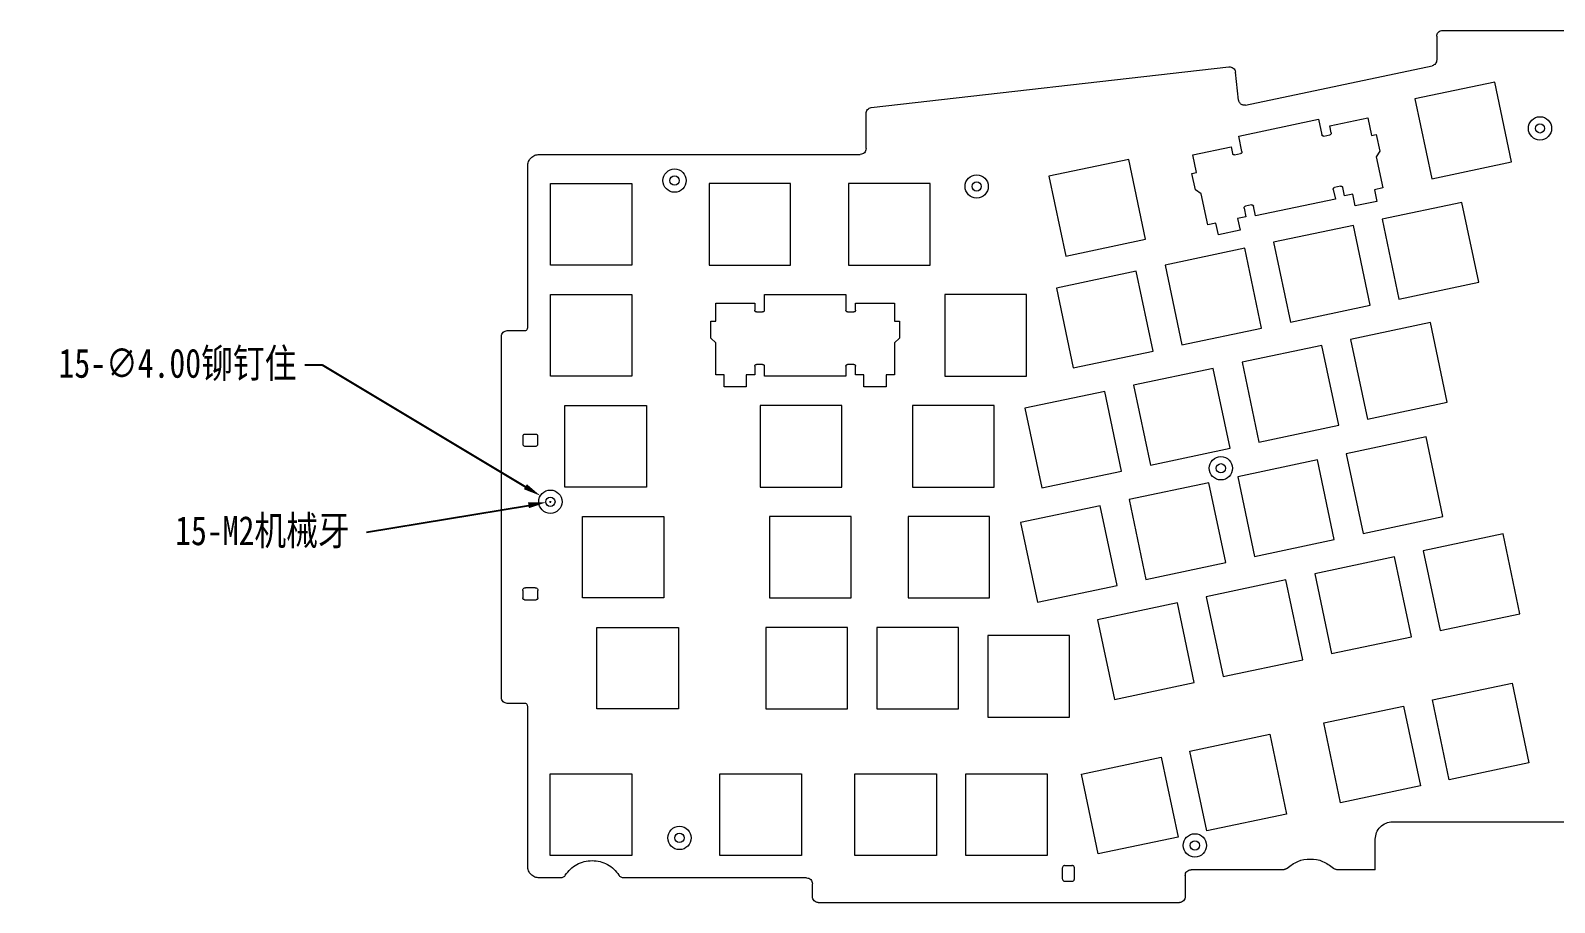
# Model space of a CAD drawing. Header units: inches. Extents: x -365 to 399, y 78 to 478.
# Drawn here: x -364.7 to -103.1, y 328.5 to 478.2 of the extents above; entities that cross this region are included whole.
import ezdxf

# ---------------------------------------------------------------- set-up
doc = ezdxf.new("R2010")
doc.units = ezdxf.units.IN
doc.header["$LTSCALE"] = 2.574606
doc.header["$MEASUREMENT"] = 0
doc.header["$PDMODE"] = 3
doc.header["$PDSIZE"] = 0.3125
doc.layers.get('0').update_dxf_attribs({"linetype": 'CONTINUOUS'})
doc.layers.get('Defpoints').update_dxf_attribs({"linetype": 'CONTINUOUS'})
doc.styles.get("Standard").update_dxf_attribs({"font": 'txt', "width": 0.8})
doc.dimstyles.new('副本 STANDARD', dxfattribs={"dimtxt": 5, "dimasz": 3, "dimexe": 0.125, "dimexo": 0.0625, "dimgap": 0.09, "dimtad": 0, "dimtoh": 1, "dimzin": 4, "dimdsep": 46, "dimtxsty": 'Standard', "dimblk": '_FILLED', "dimcen": 0.09, "dimazin": 1, "dimtp": 0.01, "dimtm": 0.01, "dimtfac": 1, "dimtofl": 0, "dimtmove": 0, "dimatfit": 3, "dimldrblk": '_FILLED', "dimfxl": 1, "dimtolj": 1, "dimtzin": 4, "dimarcsym": 0})

# ---------------------------------------------------------------- blocks, each defined once
blk = doc.blocks.new('_FILLED')
at = {"color": 0, "linetype": 'ByBlock'}
blk.add_solid([(0, 0), (-1, 0.167), (-1, -0.167)], dxfattribs=at)
blk = doc.blocks.new('*D21')
at = {"color": 0, "lineweight": -2, "transparency": 16777216}
for p, q in [((-307.05, 392.04), (-279.22, 396.65)), ((-275.56, 397.27), (-275.38, 397.27)), ((-275.47, 397.18), (-275.47, 397.36))]:
    blk.add_line(p, q, dxfattribs=at)
at = {"layer": 'Defpoints', "color": 0, "transparency": 16777216}
for p in [(-276.26, 397.14), (-274.68, 397.4)]:
    blk.add_point(p, dxfattribs=at)
at = {"color": 0, "lineweight": -2, "transparency": 16777216, "xscale": 3, "yscale": 3, "zscale": 3, "rotation": 9.393833702540832}
blk.add_blockref('_FILLED', (-276.26, 397.14), dxfattribs=at)
at = {"color": 0, "transparency": 16777216, "insert": (-324.9, 392.04), "char_height": 5, "attachment_point": 5}
blk.add_mtext('\\A1;15-M2{\\fSimSun|b0|i0|c134|p2;机械牙}', dxfattribs=at)
blk = doc.blocks.new('*D22')
at = {"color": 0, "lineweight": -2, "transparency": 16777216}
for p, q in [((-317.65, 420.77), (-314.65, 420.77)), ((-314.65, 420.77), (-279.75, 399.84)), ((-275.56, 397.27), (-275.38, 397.27)), ((-275.47, 397.18), (-275.47, 397.36))]:
    blk.add_line(p, q, dxfattribs=at)
at = {"layer": 'Defpoints', "color": 0, "transparency": 16777216}
for p in [(-277.18, 398.3), (-273.75, 396.24)]:
    blk.add_point(p, dxfattribs=at)
at = {"color": 0, "lineweight": -2, "transparency": 16777216, "xscale": 3, "yscale": 3, "zscale": 3, "rotation": 329.044927680945}
blk.add_blockref('_FILLED', (-277.18, 398.3), dxfattribs=at)
at = {"color": 0, "transparency": 16777216, "insert": (-339.49, 420.77), "char_height": 5, "attachment_point": 5}
blk.add_mtext('\\A1;15-∅4.00{\\fSimSun|b0|i0|c134|p2;铆钉住}', dxfattribs=at)

msp = doc.modelspace()

# ---------------------------------------------------------------- linework, layer by layer
at = {"color": 7, "linetype": 'Continuous', "lineweight": 15}
for p, q in [((-123.297, 477.169), (-123.297, 473.099)), ((-122.297, 478.169), (-83.597, 478.169)), ((-220.375, 464.925), (-158.965, 471.922)), ((-157.309, 466.224), (-157.858, 471.041)), ((-156.103, 465.36), (-124.085, 472.125)), ((-113.323, 469.31), (-127.021, 466.416)), ((-110.429, 455.613), (-113.323, 469.31)), ((-127.021, 466.416), (-124.127, 452.719)), ((-221.262, 457.894), (-221.262, 463.931)), ((-141.666, 461.789), (-135.11, 463.174)), ((-135.11, 463.174), (-134.47, 460.141)), ((-157.288, 460.022), (-143.59, 462.916)), ((-143.59, 462.916), (-143.032, 460.274)), ((-141.418, 460.615), (-141.666, 461.789)), ((-165.147, 456.828), (-158.592, 458.213)), ((-158.592, 458.213), (-158.344, 457.039)), ((-156.73, 457.38), (-157.288, 460.022)), ((-142.676, 460.042), (-141.649, 460.26)), ((-134.47, 460.141), (-133.662, 460.312)), ((-133.662, 460.312), (-133.063, 457.474)), ((-277.362, 456.894), (-222.262, 456.894)), ((-176.179, 456.03), (-189.877, 453.136)), ((-173.285, 442.333), (-176.179, 456.03)), ((-164.507, 453.795), (-165.147, 456.828)), ((-157.988, 456.807), (-156.961, 457.024)), ((-133.063, 457.474), (-133.7, 456.497)), ((-133.7, 456.497), (-132.568, 451.14)), ((-124.127, 452.719), (-110.429, 455.613)), ((-279.362, 427.144), (-279.362, 454.894)), ((-189.877, 453.136), (-186.983, 439.439)), ((-165.314, 453.624), (-164.507, 453.795)), ((-164.714, 450.787), (-165.314, 453.624)), ((-275.472, 451.894), (-261.472, 451.894)), ((-275.472, 437.894), (-275.472, 451.894)), ((-261.472, 451.894), (-261.472, 437.894)), ((-234.226, 451.894), (-248.226, 451.894)), ((-248.226, 451.894), (-248.226, 437.894)), ((-234.226, 437.894), (-234.226, 451.894)), ((-210.276, 451.894), (-224.276, 451.894)), ((-224.276, 451.894), (-224.276, 437.894)), ((-210.276, 437.894), (-210.276, 451.894)), ((-163.737, 450.15), (-164.714, 450.787)), ((-162.605, 444.794), (-163.737, 450.15)), ((-141.048, 450.881), (-140.696, 449.218)), ((-139.789, 451.454), (-140.816, 451.237)), ((-139.123, 449.755), (-139.433, 451.222)), ((-137.704, 450.055), (-139.123, 449.755)), ((-137.281, 448.049), (-137.704, 450.055)), ((-132.568, 451.14), (-133.987, 450.84)), ((-133.987, 450.84), (-133.563, 448.834)), ((-156.36, 447.646), (-156.049, 446.179)), ((-155.101, 448.219), (-156.128, 448.002)), ((-154.394, 446.324), (-154.745, 447.987)), ((-140.696, 449.218), (-154.394, 446.324)), ((-133.563, 448.834), (-137.281, 448.049)), ((-118.965, 448.648), (-132.663, 445.754)), ((-116.071, 434.95), (-118.965, 448.648)), ((-161.186, 445.093), (-162.605, 444.794)), ((-160.762, 443.088), (-161.186, 445.093)), ((-156.049, 446.179), (-157.468, 445.879)), ((-157.468, 445.879), (-157.044, 443.873)), ((-132.663, 445.754), (-129.769, 432.056)), ((-186.983, 439.439), (-173.285, 442.333)), ((-157.044, 443.873), (-160.762, 443.088)), ((-137.604, 444.71), (-151.301, 441.816)), ((-134.71, 431.012), (-137.604, 444.71)), ((-156.242, 440.772), (-169.94, 437.878)), ((-153.348, 427.074), (-156.242, 440.772)), ((-151.301, 441.816), (-148.407, 428.118)), ((-261.472, 437.894), (-275.472, 437.894)), ((-248.226, 437.894), (-234.226, 437.894)), ((-224.276, 437.894), (-210.276, 437.894)), ((-169.94, 437.878), (-167.046, 424.18)), ((-174.881, 436.834), (-188.578, 433.94)), ((-171.987, 423.136), (-174.881, 436.834)), ((-129.769, 432.056), (-116.071, 434.95)), ((-275.472, 432.844), (-261.472, 432.844)), ((-275.472, 418.844), (-275.472, 432.844)), ((-261.472, 432.844), (-261.472, 418.844)), ((-238.726, 432.844), (-224.726, 432.844)), ((-238.726, 430.144), (-238.726, 432.844)), ((-224.726, 432.844), (-224.726, 430.144)), ((-193.746, 432.844), (-207.746, 432.844)), ((-207.746, 432.844), (-207.746, 418.844)), ((-193.746, 418.844), (-193.746, 432.844)), ((-188.578, 433.94), (-185.684, 420.242)), ((-247.076, 431.344), (-240.376, 431.344)), ((-247.076, 428.244), (-247.076, 431.344)), ((-240.376, 431.344), (-240.376, 430.144)), ((-240.076, 429.844), (-239.026, 429.844)), ((-224.426, 429.844), (-223.376, 429.844)), ((-223.076, 431.344), (-216.376, 431.344)), ((-223.076, 430.144), (-223.076, 431.344)), ((-216.376, 431.344), (-216.376, 428.244)), ((-148.407, 428.118), (-134.71, 431.012)), ((-282.862, 426.644), (-279.862, 426.644)), ((-247.901, 428.244), (-247.076, 428.244)), ((-247.901, 425.344), (-247.901, 428.244)), ((-216.376, 428.244), (-215.551, 428.244)), ((-215.551, 428.244), (-215.551, 425.344)), ((-167.046, 424.18), (-153.348, 427.074)), ((-124.371, 428.035), (-138.069, 425.141)), ((-121.477, 414.338), (-124.371, 428.035)), ((-283.862, 363.644), (-283.862, 425.644)), ((-247.076, 424.519), (-247.901, 425.344)), ((-247.076, 419.044), (-247.076, 424.519)), ((-215.551, 425.344), (-216.376, 424.519)), ((-216.376, 424.519), (-216.376, 419.044)), ((-143.01, 424.097), (-156.707, 421.203)), ((-140.115, 410.4), (-143.01, 424.097)), ((-138.069, 425.141), (-135.175, 411.444)), ((-185.684, 420.242), (-171.987, 423.136)), ((-261.472, 418.844), (-275.472, 418.844)), ((-245.626, 419.044), (-247.076, 419.044)), ((-245.626, 416.994), (-245.626, 419.044)), ((-241.826, 419.044), (-241.826, 416.994)), ((-240.376, 419.044), (-241.826, 419.044)), ((-240.376, 420.544), (-240.376, 419.044)), ((-239.026, 420.844), (-240.076, 420.844)), ((-238.726, 418.844), (-238.726, 420.544)), ((-224.726, 418.844), (-238.726, 418.844)), ((-224.726, 420.544), (-224.726, 418.844)), ((-223.376, 420.844), (-224.426, 420.844)), ((-223.076, 419.044), (-223.076, 420.544)), ((-221.626, 419.044), (-223.076, 419.044)), ((-221.626, 416.994), (-221.626, 419.044)), ((-217.826, 419.044), (-217.826, 416.994)), ((-216.376, 419.044), (-217.826, 419.044)), ((-207.746, 418.844), (-193.746, 418.844)), ((-161.648, 420.159), (-175.346, 417.265)), ((-158.754, 406.462), (-161.648, 420.159)), ((-156.707, 421.203), (-153.813, 407.506)), ((-241.826, 416.994), (-245.626, 416.994)), ((-217.826, 416.994), (-221.626, 416.994)), ((-180.287, 416.221), (-193.984, 413.327)), ((-177.393, 402.524), (-180.287, 416.221)), ((-175.346, 417.265), (-172.452, 403.568)), ((-272.967, 413.794), (-258.967, 413.794)), ((-272.967, 399.794), (-272.967, 413.794)), ((-258.967, 413.794), (-258.967, 399.794)), ((-239.446, 413.794), (-239.446, 399.794)), ((-225.446, 413.794), (-239.446, 413.794)), ((-225.446, 399.794), (-225.446, 413.794)), ((-199.276, 413.794), (-213.276, 413.794)), ((-213.276, 413.794), (-213.276, 399.794)), ((-199.276, 399.794), (-199.276, 413.794)), ((-135.175, 411.444), (-121.477, 414.338)), ((-193.984, 413.327), (-191.09, 399.63)), ((-280.212, 408.532), (-280.212, 407.232)), ((-277.912, 408.832), (-279.912, 408.832)), ((-277.612, 407.232), (-277.612, 408.532)), ((-153.813, 407.506), (-140.115, 410.4)), ((-125.129, 408.404), (-138.827, 405.51)), ((-122.235, 394.707), (-125.129, 408.404)), ((-279.762, 406.782), (-278.062, 406.782)), ((-172.452, 403.568), (-158.754, 406.462)), ((-143.768, 404.466), (-157.466, 401.572)), ((-140.874, 390.769), (-143.768, 404.466)), ((-138.827, 405.51), (-135.933, 391.813)), ((-191.09, 399.63), (-177.393, 402.524)), ((-162.406, 400.529), (-176.104, 397.634)), ((-159.512, 386.831), (-162.406, 400.529)), ((-157.466, 401.572), (-154.571, 387.875)), ((-258.967, 399.794), (-272.967, 399.794)), ((-239.446, 399.794), (-225.446, 399.794)), ((-213.276, 399.794), (-199.276, 399.794)), ((-181.045, 396.591), (-194.743, 393.697)), ((-178.151, 382.893), (-181.045, 396.591)), ((-176.104, 397.634), (-173.21, 383.937)), ((-269.967, 394.744), (-255.967, 394.744)), ((-269.967, 380.744), (-269.967, 394.744)), ((-255.967, 394.744), (-255.967, 380.744)), ((-223.846, 394.744), (-237.846, 394.744)), ((-237.846, 394.744), (-237.846, 380.744)), ((-223.846, 380.744), (-223.846, 394.744)), ((-200.046, 394.744), (-214.046, 394.744)), ((-214.046, 394.744), (-214.046, 380.744)), ((-200.046, 380.744), (-200.046, 394.744)), ((-194.743, 393.697), (-191.849, 379.999)), ((-135.933, 391.813), (-122.235, 394.707)), ((-154.571, 387.875), (-140.874, 390.769)), ((-111.897, 391.73), (-125.594, 388.836)), ((-109.003, 378.032), (-111.897, 391.73)), ((-130.535, 387.792), (-144.233, 384.898)), ((-127.641, 374.094), (-130.535, 387.792)), ((-125.594, 388.836), (-122.7, 375.138)), ((-173.21, 383.937), (-159.512, 386.831)), ((-144.233, 384.898), (-141.339, 371.2)), ((-280.212, 382.056), (-280.212, 380.756)), ((-278.062, 382.506), (-279.762, 382.506)), ((-277.612, 380.756), (-277.612, 382.056)), ((-191.849, 379.999), (-178.151, 382.893)), ((-149.174, 383.854), (-162.871, 380.96)), ((-146.28, 370.156), (-149.174, 383.854)), ((-279.912, 380.456), (-277.912, 380.456)), ((-255.967, 380.744), (-269.967, 380.744)), ((-237.846, 380.744), (-223.846, 380.744)), ((-214.046, 380.744), (-200.046, 380.744)), ((-167.812, 379.916), (-181.51, 377.022)), ((-164.918, 366.218), (-167.812, 379.916)), ((-162.871, 380.96), (-159.977, 367.262)), ((-181.51, 377.022), (-178.616, 363.324)), ((-122.7, 375.138), (-109.003, 378.032)), ((-267.462, 375.694), (-253.462, 375.694)), ((-267.462, 361.694), (-267.462, 375.694)), ((-253.462, 375.694), (-253.462, 361.694)), ((-224.446, 375.694), (-238.446, 375.694)), ((-238.446, 375.694), (-238.446, 361.694)), ((-224.446, 361.694), (-224.446, 375.694)), ((-205.396, 375.694), (-219.396, 375.694)), ((-219.396, 375.694), (-219.396, 361.694)), ((-205.396, 361.694), (-205.396, 375.694)), ((-186.346, 374.284), (-200.346, 374.284)), ((-200.346, 374.284), (-200.346, 360.284)), ((-186.346, 360.284), (-186.346, 374.284)), ((-141.339, 371.2), (-127.641, 374.094)), ((-159.977, 367.262), (-146.28, 370.156)), ((-178.616, 363.324), (-164.918, 366.218)), ((-124.044, 363.239), (-110.346, 366.133)), ((-110.346, 366.133), (-107.452, 352.436)), ((-279.862, 362.644), (-282.862, 362.644)), ((-279.362, 334.694), (-279.362, 362.144)), ((-253.462, 361.694), (-267.462, 361.694)), ((-238.446, 361.694), (-224.446, 361.694)), ((-219.396, 361.694), (-205.396, 361.694)), ((-142.683, 359.301), (-128.985, 362.195)), ((-128.985, 362.195), (-126.091, 348.498)), ((-121.15, 349.542), (-124.044, 363.239)), ((-200.346, 360.284), (-186.346, 360.284)), ((-139.789, 345.604), (-142.683, 359.301)), ((-165.651, 354.449), (-151.953, 357.343)), ((-151.953, 357.343), (-149.059, 343.645)), ((-184.289, 350.511), (-170.591, 353.405)), ((-170.591, 353.405), (-167.697, 339.707)), ((-162.757, 340.751), (-165.651, 354.449)), ((-107.452, 352.436), (-121.15, 349.542)), ((-275.474, 350.549), (-261.474, 350.549)), ((-275.474, 336.549), (-275.474, 350.549)), ((-261.474, 350.549), (-261.474, 336.549)), ((-246.344, 350.549), (-232.344, 350.549)), ((-246.344, 336.549), (-246.344, 350.549)), ((-232.344, 350.549), (-232.344, 336.549)), ((-223.197, 350.549), (-209.197, 350.549)), ((-223.197, 336.549), (-223.197, 350.549)), ((-209.197, 350.549), (-209.197, 336.549)), ((-204.147, 350.549), (-190.147, 350.549)), ((-204.147, 336.549), (-204.147, 350.549)), ((-190.147, 350.549), (-190.147, 336.549)), ((-181.395, 336.813), (-184.289, 350.511)), ((-126.091, 348.498), (-139.789, 345.604)), ((-149.059, 343.645), (-162.757, 340.751)), ((-130.85, 342.324), (-59.116, 342.324)), ((-167.697, 339.707), (-181.395, 336.813)), ((-133.85, 334.094), (-133.85, 339.324)), ((-261.474, 336.549), (-275.474, 336.549)), ((-232.344, 336.549), (-246.344, 336.549)), ((-209.197, 336.549), (-223.197, 336.549)), ((-190.147, 336.549), (-204.147, 336.549)), ((-273.745, 332.694), (-277.362, 332.694)), ((-231.477, 332.694), (-262.847, 332.694)), ((-187.577, 334.366), (-187.577, 332.566)), ((-187.127, 334.816), (-185.927, 334.816)), ((-185.477, 332.566), (-185.477, 334.366)), ((-166.477, 333.094), (-166.477, 329.466)), ((-149.655, 334.094), (-165.477, 334.094)), ((-133.85, 334.094), (-140.358, 334.094)), ((-230.477, 329.466), (-230.477, 331.694)), ((-187.127, 332.116), (-185.927, 332.116)), ((-229.477, 328.466), (-167.477, 328.466))]:
    msp.add_line(p, q, dxfattribs=at)
for centre, radius in [((-105.56, 461.368), 2), ((-105.56, 461.368), 0.8), ((-254.14, 452.394), 2), ((-254.14, 452.394), 0.8), ((-202.276, 451.394), 2), ((-202.276, 451.394), 0.8), ((-160.349, 403.007), 2), ((-160.349, 403.007), 0.8), ((-275.467, 397.269), 2), ((-275.467, 397.269), 0.8), ((-253.301, 339.549), 2), ((-253.301, 339.549), 0.8), ((-164.814, 338.272), 2), ((-164.814, 338.272), 0.8)]:
    msp.add_circle(centre, radius, dxfattribs=at)
for points, knots in [([(-123.297, 477.169), (-123.282, 477.3), (-123.252, 477.562), (-123.02, 477.893), (-122.69, 478.124), (-122.428, 478.154), (-122.297, 478.169)], [0, 0, 0, 0, 0.2500001, 0.4999995, 0.749999, 1, 1, 1, 1]), ([(-158.965, 471.922), (-158.833, 471.922), (-158.569, 471.922), (-158.214, 471.729), (-157.947, 471.427), (-157.888, 471.17), (-157.858, 471.041)], [0, 0, 0, 0, 0.25000232, 0.49999772, 0.74999665, 1, 1, 1, 1]), ([(-123.297, 473.099), (-123.308, 472.986), (-123.331, 472.76), (-123.506, 472.462), (-123.761, 472.229), (-123.977, 472.16), (-124.085, 472.125)], [0, 0, 0, 0, 0.2499981, 0.5000001, 0.7500005, 1, 1, 1, 1]), ([(-156.103, 465.36), (-156.172, 465.35), (-156.31, 465.328), (-156.52, 465.352), (-156.72, 465.415), (-156.902, 465.519), (-157.059, 465.658), (-157.183, 465.827), (-157.273, 466.018), (-157.297, 466.156), (-157.309, 466.224)], [0, 0, 0, 0, 0.1250006, 0.2499998, 0.3749981, 0.5000028, 0.6250038, 0.7500021, 0.875001, 1, 1, 1, 1]), ([(-221.262, 463.931), (-221.249, 464.053), (-221.223, 464.296), (-221.023, 464.611), (-220.733, 464.845), (-220.494, 464.898), (-220.375, 464.925)], [0, 0, 0, 0, 0.25000092, 0.50000109, 0.7500051, 1, 1, 1, 1]), ([(-141.418, 460.615), (-141.414, 460.576), (-141.407, 460.497), (-141.454, 460.386), (-141.537, 460.297), (-141.612, 460.272), (-141.649, 460.26)], [0, 0, 0, 0, 0.24999674, 0.50000332, 0.74999358, 1, 1, 1, 1]), ([(-142.676, 460.042), (-142.716, 460.039), (-142.795, 460.031), (-142.906, 460.079), (-142.994, 460.161), (-143.019, 460.236), (-143.032, 460.274)], [0, 0, 0, 0, 0.2500044, 0.5000003, 0.7500013, 1, 1, 1, 1]), ([(-279.362, 454.894), (-279.332, 455.156), (-279.271, 455.68), (-278.809, 456.341), (-278.148, 456.804), (-277.624, 456.864), (-277.362, 456.894)], [0, 0, 0, 0, 0.2500007, 0.5000009, 0.7499995, 1, 1, 1, 1]), ([(-221.262, 457.894), (-221.277, 457.763), (-221.307, 457.501), (-221.538, 457.17), (-221.868, 456.939), (-222.131, 456.909), (-222.262, 456.894)], [0, 0, 0, 0, 0.2500007, 0.5000002, 0.750003, 1, 1, 1, 1]), ([(-157.988, 456.807), (-158.028, 456.804), (-158.107, 456.796), (-158.218, 456.844), (-158.306, 456.926), (-158.331, 457.001), (-158.344, 457.039)], [0, 0, 0, 0, 0.2500095, 0.4999957, 0.7499962, 1, 1, 1, 1]), ([(-156.73, 457.38), (-156.726, 457.341), (-156.718, 457.262), (-156.766, 457.15), (-156.849, 457.062), (-156.924, 457.037), (-156.961, 457.024)], [0, 0, 0, 0, 0.2500004, 0.5000106, 0.7500045, 1, 1, 1, 1]), ([(-141.048, 450.881), (-141.051, 450.921), (-141.059, 451), (-141.011, 451.111), (-140.929, 451.199), (-140.854, 451.224), (-140.816, 451.237)], [0, 0, 0, 0, 0.2499982, 0.4999986, 0.7500069, 1, 1, 1, 1]), ([(-139.789, 451.454), (-139.749, 451.458), (-139.671, 451.465), (-139.559, 451.418), (-139.471, 451.335), (-139.446, 451.26), (-139.433, 451.222)], [0, 0, 0, 0, 0.249991, 0.4999894, 0.7499987, 1, 1, 1, 1]), ([(-156.36, 447.646), (-156.363, 447.686), (-156.371, 447.764), (-156.323, 447.876), (-156.241, 447.964), (-156.166, 447.989), (-156.128, 448.002)], [0, 0, 0, 0, 0.24999731, 0.49999688, 0.7499932, 1, 1, 1, 1]), ([(-155.101, 448.219), (-155.061, 448.223), (-154.983, 448.23), (-154.871, 448.183), (-154.783, 448.1), (-154.758, 448.025), (-154.745, 447.987)], [0, 0, 0, 0, 0.2500058, 0.5000031, 0.7499999, 1, 1, 1, 1]), ([(-240.076, 429.844), (-240.116, 429.848), (-240.194, 429.857), (-240.293, 429.927), (-240.363, 430.026), (-240.372, 430.105), (-240.376, 430.144)], [0, 0, 0, 0, 0.25001432, 0.49999539, 0.75000516, 1, 1, 1, 1]), ([(-238.726, 430.144), (-238.731, 430.105), (-238.74, 430.026), (-238.809, 429.927), (-238.908, 429.857), (-238.987, 429.848), (-239.026, 429.844)], [0, 0, 0, 0, 0.2500051, 0.50000125, 0.75001283, 1, 1, 1, 1]), ([(-224.426, 429.844), (-224.466, 429.848), (-224.544, 429.857), (-224.643, 429.927), (-224.713, 430.026), (-224.722, 430.105), (-224.726, 430.144)], [0, 0, 0, 0, 0.2499887, 0.5000019, 0.7499996, 1, 1, 1, 1]), ([(-223.076, 430.144), (-223.081, 430.105), (-223.09, 430.026), (-223.159, 429.927), (-223.258, 429.857), (-223.337, 429.848), (-223.376, 429.844)], [0, 0, 0, 0, 0.2500004, 0.4999981, 0.7500113, 1, 1, 1, 1]), ([(-283.862, 425.644), (-283.847, 425.775), (-283.816, 426.037), (-283.585, 426.368), (-283.255, 426.599), (-282.993, 426.629), (-282.862, 426.644)], [0, 0, 0, 0, 0.2500008, 0.5000069, 0.7500116, 1, 1, 1, 1]), ([(-279.862, 426.644), (-279.796, 426.651), (-279.665, 426.666), (-279.5, 426.782), (-279.384, 426.947), (-279.369, 427.078), (-279.362, 427.144)], [0, 0, 0, 0, 0.25000533, 0.50000711, 0.75000029, 1, 1, 1, 1]), ([(-240.376, 420.544), (-240.372, 420.583), (-240.363, 420.662), (-240.293, 420.761), (-240.194, 420.83), (-240.116, 420.839), (-240.076, 420.844)], [0, 0, 0, 0, 0.2499932, 0.5000033, 0.7499858, 1, 1, 1, 1]), ([(-239.026, 420.844), (-238.987, 420.839), (-238.908, 420.83), (-238.809, 420.761), (-238.74, 420.662), (-238.731, 420.583), (-238.726, 420.544)], [0, 0, 0, 0, 0.2499871, 0.5000001, 0.7499965, 1, 1, 1, 1]), ([(-224.726, 420.544), (-224.722, 420.583), (-224.713, 420.662), (-224.643, 420.761), (-224.544, 420.83), (-224.466, 420.839), (-224.426, 420.844)], [0, 0, 0, 0, 0.2499988, 0.4999968, 0.7500114, 1, 1, 1, 1]), ([(-223.376, 420.844), (-223.337, 420.839), (-223.258, 420.83), (-223.159, 420.761), (-223.09, 420.662), (-223.081, 420.583), (-223.076, 420.544)], [0, 0, 0, 0, 0.2499886, 0.5000032, 0.7500012, 1, 1, 1, 1]), ([(-279.912, 408.832), (-279.951, 408.827), (-280.03, 408.818), (-280.129, 408.749), (-280.198, 408.65), (-280.207, 408.571), (-280.212, 408.532)], [0, 0, 0, 0, 0.2500139, 0.4999967, 0.7500069, 1, 1, 1, 1]), ([(-277.612, 408.532), (-277.616, 408.571), (-277.625, 408.65), (-277.694, 408.749), (-277.794, 408.818), (-277.872, 408.827), (-277.912, 408.832)], [0, 0, 0, 0, 0.25000218, 0.49999752, 0.74998326, 1, 1, 1, 1]), ([(-280.212, 407.232), (-280.205, 407.173), (-280.191, 407.055), (-280.087, 406.906), (-279.938, 406.802), (-279.821, 406.788), (-279.762, 406.782)], [0, 0, 0, 0, 0.2500009, 0.4999972, 0.7499928, 1, 1, 1, 1]), ([(-278.062, 406.782), (-278.003, 406.788), (-277.885, 406.802), (-277.736, 406.906), (-277.632, 407.055), (-277.618, 407.173), (-277.612, 407.232)], [0, 0, 0, 0, 0.2500072, 0.5000028, 0.7499991, 1, 1, 1, 1]), ([(-280.212, 382.056), (-280.205, 382.115), (-280.191, 382.233), (-280.087, 382.382), (-279.938, 382.486), (-279.821, 382.499), (-279.762, 382.506)], [0, 0, 0, 0, 0.2500004, 0.4999966, 0.7499928, 1, 1, 1, 1]), ([(-278.062, 382.506), (-278.003, 382.499), (-277.885, 382.486), (-277.736, 382.382), (-277.632, 382.233), (-277.618, 382.115), (-277.612, 382.056)], [0, 0, 0, 0, 0.2500072, 0.5000034, 0.7499996, 1, 1, 1, 1]), ([(-279.912, 380.456), (-279.951, 380.461), (-280.03, 380.47), (-280.129, 380.539), (-280.198, 380.638), (-280.207, 380.717), (-280.212, 380.756)], [0, 0, 0, 0, 0.25001432, 0.49999539, 0.75000516, 1, 1, 1, 1]), ([(-277.612, 380.756), (-277.616, 380.717), (-277.625, 380.638), (-277.694, 380.539), (-277.794, 380.47), (-277.872, 380.461), (-277.912, 380.456)], [0, 0, 0, 0, 0.2500039, 0.4999989, 0.7499828, 1, 1, 1, 1]), ([(-282.862, 362.644), (-282.993, 362.659), (-283.255, 362.689), (-283.585, 362.92), (-283.816, 363.251), (-283.847, 363.513), (-283.862, 363.644)], [0, 0, 0, 0, 0.2499883, 0.4999922, 0.7499981, 1, 1, 1, 1]), ([(-279.362, 362.144), (-279.369, 362.209), (-279.384, 362.34), (-279.5, 362.506), (-279.665, 362.621), (-279.796, 362.636), (-279.862, 362.644)], [0, 0, 0, 0, 0.2499999, 0.4999912, 0.7499945, 1, 1, 1, 1]), ([(-133.85, 339.324), (-133.805, 339.717), (-133.715, 340.503), (-133.021, 341.495), (-132.03, 342.189), (-131.243, 342.279), (-130.85, 342.324)], [0, 0, 0, 0, 0.25000047, 0.50000107, 0.75000078, 1, 1, 1, 1]), ([(-272.907, 333.149), (-272.631, 333.513), (-272.079, 334.241), (-270.943, 335.032), (-269.664, 335.537), (-268.296, 335.707), (-266.928, 335.537), (-265.65, 335.032), (-264.514, 334.241), (-263.962, 333.513), (-263.686, 333.149)], [0, 0, 0, 0, 0.1249996, 0.2499993, 0.3749994, 0.5, 0.6249993, 0.7500007, 0.8750004, 1, 1, 1, 1]), ([(-148.971, 334.364), (-148.385, 334.804), (-147.213, 335.683), (-145.006, 336.055), (-142.8, 335.683), (-141.628, 334.804), (-141.041, 334.364)], [0, 0, 0, 0, 0.2499995, 0.4999996, 0.7499998, 1, 1, 1, 1]), ([(-277.362, 332.694), (-277.624, 332.724), (-278.148, 332.784), (-278.809, 333.247), (-279.271, 333.908), (-279.332, 334.432), (-279.362, 334.694)], [0, 0, 0, 0, 0.2500004, 0.4999998, 0.7499991, 1, 1, 1, 1]), ([(-272.907, 333.149), (-272.957, 333.082), (-273.057, 332.95), (-273.264, 332.807), (-273.496, 332.712), (-273.662, 332.7), (-273.745, 332.694)], [0, 0, 0, 0, 0.2499991, 0.5000036, 0.749997, 1, 1, 1, 1]), ([(-262.847, 332.694), (-262.93, 332.7), (-263.096, 332.712), (-263.328, 332.807), (-263.535, 332.95), (-263.635, 333.082), (-263.686, 333.149)], [0, 0, 0, 0, 0.250003, 0.4999964, 0.7500009, 1, 1, 1, 1]), ([(-231.477, 332.694), (-231.346, 332.679), (-231.083, 332.649), (-230.753, 332.418), (-230.522, 332.087), (-230.492, 331.825), (-230.477, 331.694)], [0, 0, 0, 0, 0.2500042, 0.5000061, 0.7500014, 1, 1, 1, 1]), ([(-187.127, 334.816), (-187.186, 334.809), (-187.304, 334.795), (-187.452, 334.691), (-187.556, 334.543), (-187.57, 334.425), (-187.577, 334.366)], [0, 0, 0, 0, 0.25000522, 0.50000191, 0.74999271, 1, 1, 1, 1]), ([(-187.577, 332.566), (-187.57, 332.507), (-187.556, 332.389), (-187.452, 332.24), (-187.304, 332.136), (-187.186, 332.123), (-187.127, 332.116)], [0, 0, 0, 0, 0.249999, 0.4999919, 0.7499906, 1, 1, 1, 1]), ([(-185.477, 334.366), (-185.484, 334.425), (-185.497, 334.543), (-185.601, 334.691), (-185.75, 334.795), (-185.868, 334.809), (-185.927, 334.816)], [0, 0, 0, 0, 0.2500012, 0.5000019, 0.7499967, 1, 1, 1, 1]), ([(-185.927, 332.116), (-185.868, 332.123), (-185.75, 332.136), (-185.601, 332.24), (-185.497, 332.389), (-185.484, 332.507), (-185.477, 332.566)], [0, 0, 0, 0, 0.2500075, 0.5000043, 0.7500071, 1, 1, 1, 1]), ([(-166.477, 333.094), (-166.462, 333.225), (-166.431, 333.487), (-166.2, 333.818), (-165.87, 334.049), (-165.608, 334.079), (-165.477, 334.094)], [0, 0, 0, 0, 0.2500009, 0.4999986, 0.7500029, 1, 1, 1, 1]), ([(-148.971, 334.364), (-149.02, 334.324), (-149.116, 334.243), (-149.286, 334.159), (-149.467, 334.104), (-149.592, 334.097), (-149.655, 334.094)], [0, 0, 0, 0, 0.2500034, 0.5000065, 0.7500003, 1, 1, 1, 1]), ([(-140.358, 334.094), (-140.421, 334.097), (-140.546, 334.104), (-140.727, 334.159), (-140.897, 334.243), (-140.993, 334.324), (-141.041, 334.364)], [0, 0, 0, 0, 0.2499993, 0.5000022, 0.7500049, 1, 1, 1, 1]), ([(-229.477, 328.466), (-229.608, 328.481), (-229.87, 328.511), (-230.2, 328.742), (-230.431, 329.073), (-230.462, 329.335), (-230.477, 329.466)], [0, 0, 0, 0, 0.24999635, 0.49999719, 0.74999804, 1, 1, 1, 1]), ([(-166.477, 329.466), (-166.492, 329.335), (-166.522, 329.073), (-166.753, 328.742), (-167.083, 328.511), (-167.346, 328.481), (-167.477, 328.466)], [0, 0, 0, 0, 0.25000196, 0.50000281, 0.75000365, 1, 1, 1, 1])]:
    msp.add_open_spline(points, degree=3, knots=knots, dxfattribs=at)

# ---------------------------------------------------------------- dimensions: what is measured, and where the dimension line sits
at = {"color": 3}
for p1, p2, text, picture, middle in [((-273.752, 396.24), (-277.182, 398.298), '15-<>{\\fSimSun|b0|i0|c134|p2;铆钉住}', '*D22', (-339.486, 420.77)), ((-274.678, 397.399), (-276.256, 397.138), '15-M2{\\fSimSun|b0|i0|c134|p2;机械牙}', '*D21', (-307.052, 392.044))]:
    dim = msp.add_diameter_dim_2p(p1=p1, p2=p2, text=text, dimstyle='副本 STANDARD', dxfattribs=at)
    dim.commit()
    dim.dimension.update_dxf_attribs({"geometry": picture, "text_midpoint": middle, "dimtype": 163})

doc.saveas('drawing.dxf')
